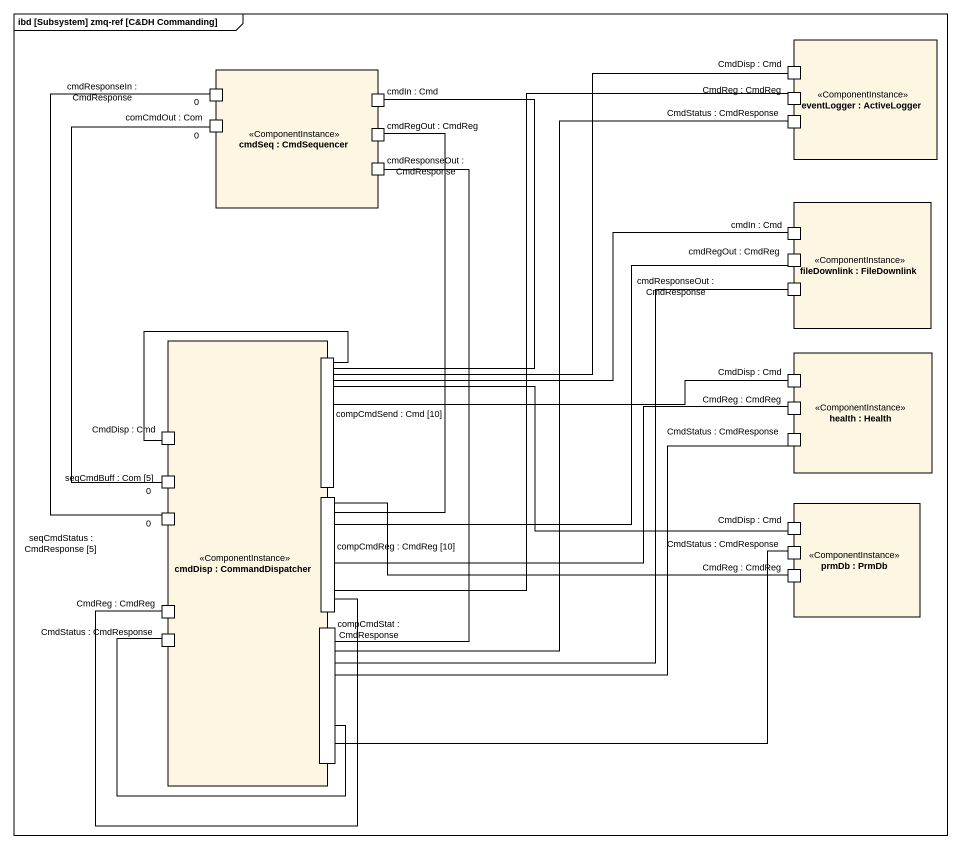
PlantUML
@startuml
mainframe ibd [Subsystem] zmq-ref [C&DH Commanding]
rectangle "eventLogger : ActiveLogger" as eventLogger <<ComponentInstance>> {
  port "CmdDisp : Cmd" as CmdDisp_Cmd
  port "CmdReg : CmdReg" as CmdReg_CmdReg
  port "CmdStatus : CmdResponse" as CmdStatus_CmdResponse
}
rectangle "cmdSeq : CmdSequencer" as cmdSeq <<ComponentInstance>> {
  port "cmdResponseIn : CmdResponse" as cmdResponseIn_CmdResponse
  port "cmdIn : Cmd" as cmdIn_Cmd
  port "comCmdOut : Com" as comCmdOut_Com
  port "cmdRegOut : CmdReg" as cmdRegOut_CmdReg
  port "cmdResponseOut : CmdResponse" as cmdResponseOut_CmdResponse
}
rectangle "fileDownlink : FileDownlink" as fileDownlink <<ComponentInstance>> {
  port "cmdIn : Cmd" as cmdIn_Cmd_2
  port "cmdRegOut : CmdReg" as cmdRegOut_CmdReg_2
  port "cmdResponseOut : CmdResponse" as cmdResponseOut_CmdResponse_2
}
rectangle "cmdDisp : CommandDispatcher" as cmdDisp <<ComponentInstance>> {
  port "compCmdSend : Cmd [10]" as compCmdSend_Cmd_10
  port "CmdDisp : Cmd" as CmdDisp_Cmd_3
  port "seqCmdBuff : Com [5]" as seqCmdBuff_Com_5
  port "seqCmdStatus : CmdResponse [5]" as seqCmdStatus_CmdResponse_5
  port "compCmdReg : CmdReg [10]" as compCmdReg_CmdReg_10
  port "CmdReg : CmdReg" as CmdReg_CmdReg_4
  port "CmdStatus : CmdResponse" as CmdStatus_CmdResponse_4
  port "compCmdStat : CmdResponse" as compCmdStat_CmdResponse
}
rectangle "health : Health" as health <<ComponentInstance>> {
  port "CmdDisp : Cmd" as CmdDisp_Cmd_2
  port "CmdReg : CmdReg" as CmdReg_CmdReg_2
  port "CmdStatus : CmdResponse" as CmdStatus_CmdResponse_2
}
rectangle "prmDb : PrmDb" as prmDb <<ComponentInstance>> {
  port "CmdDisp : Cmd" as CmdDisp_Cmd_4
  port "CmdStatus : CmdResponse" as CmdStatus_CmdResponse_3
  port "CmdReg : CmdReg" as CmdReg_CmdReg_3
}
CmdReg_CmdReg -- compCmdReg_CmdReg_10
comCmdOut_Com "0" -- "0" seqCmdBuff_Com_5
cmdRegOut_CmdReg -- compCmdReg_CmdReg_10
CmdStatus_CmdResponse -- compCmdStat_CmdResponse
cmdResponseOut_CmdResponse -- compCmdStat_CmdResponse
cmdRegOut_CmdReg_2 -- compCmdReg_CmdReg_10
cmdResponseOut_CmdResponse_2 -- compCmdStat_CmdResponse
compCmdSend_Cmd_10 -up- cmdIn_Cmd
compCmdSend_Cmd_10 -up- CmdDisp_Cmd
compCmdSend_Cmd_10 -right- cmdIn_Cmd_2
compCmdSend_Cmd_10 -right- CmdDisp_Cmd_2
compCmdSend_Cmd_10 -left- CmdDisp_Cmd_3
compCmdSend_Cmd_10 -right- CmdDisp_Cmd_4
CmdReg_CmdReg_2 -left- compCmdReg_CmdReg_10
CmdStatus_CmdResponse_2 -left- compCmdStat_CmdResponse
seqCmdStatus_CmdResponse_5 "0" -up- "0" cmdResponseIn_CmdResponse
CmdStatus_CmdResponse_3 -left- compCmdStat_CmdResponse
CmdReg_CmdReg_3 -left- compCmdReg_CmdReg_10
CmdReg_CmdReg_4 -right- compCmdReg_CmdReg_10
CmdStatus_CmdResponse_4 -right- compCmdStat_CmdResponse
@enduml
